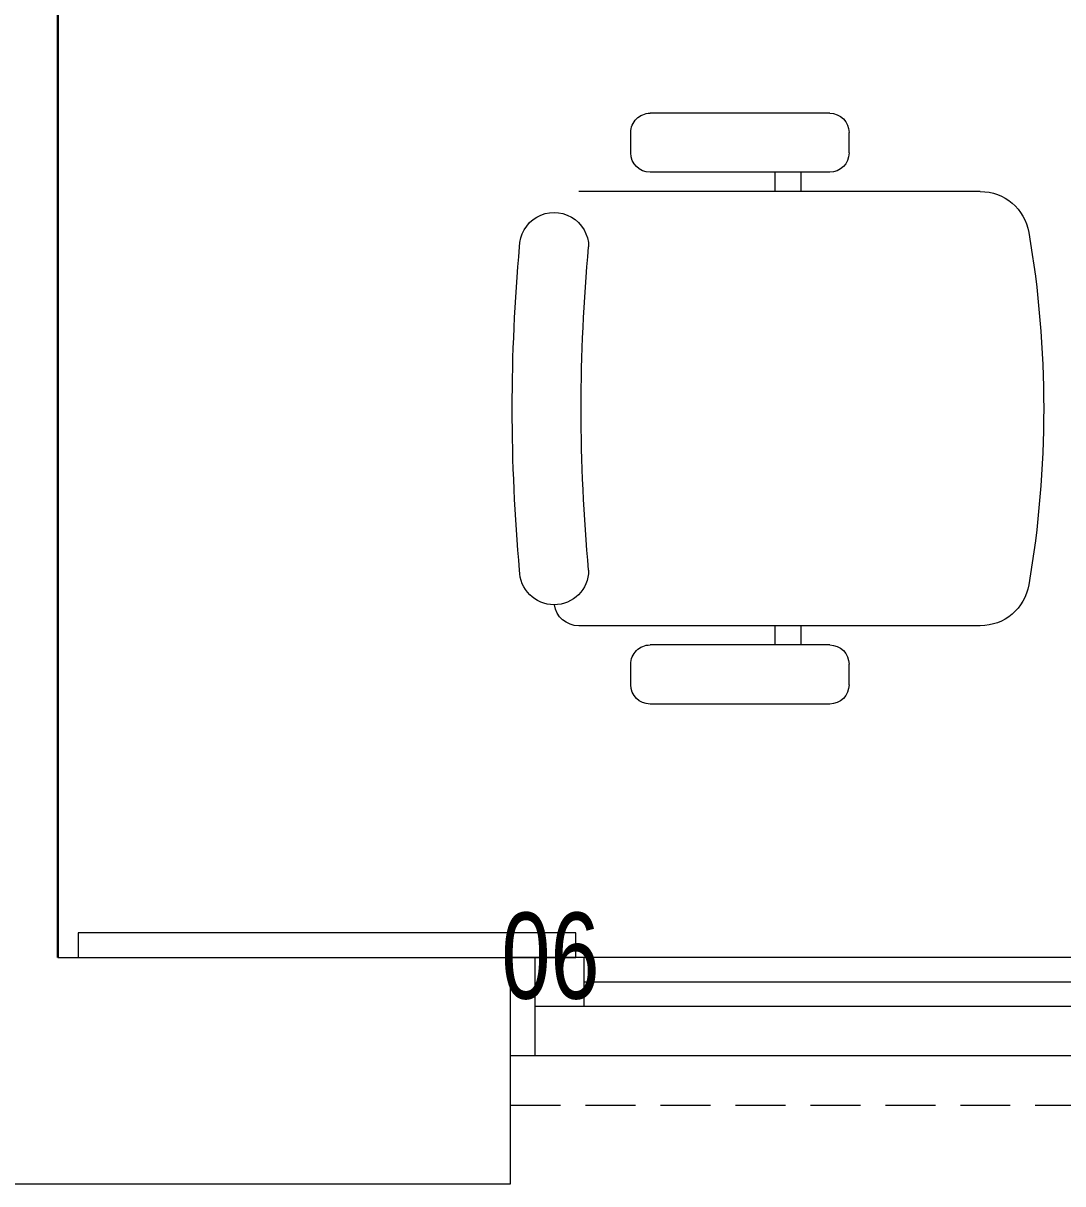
# Model space of a CAD drawing. Header units: millimetres. Extents: x -160614 to 59925, y -157025 to 0.
# Drawn here: x -27187 to -26131, y -116093 to -114914 of the extents above; entities that cross this region are included whole.
import ezdxf

# ---------------------------------------------------------------- set-up
doc = ezdxf.new("R2010")
doc.units = ezdxf.units.MM
doc.header["$LTSCALE"] = 8
doc.linetypes.add('HIDDEN', pattern=[9.525, 6.35, -3.175])
doc.layers.get('0').update_dxf_attribs({"color": 9, "lineweight": 5})
for name, color, linetype, lineweight in [('72_EGR_EQP_TAG', 9, 'Continuous', 5), ('Aluminum', 9, 'Continuous', 5), ('LOADING', 9, 'Continuous', 5), ('NEW Wall', 9, 'Continuous', 5), ('Proj', 9, 'Continuous', 5), ('Walls', 9, 'Continuous', 5)]:
    doc.layers.add(name, color=color, linetype=linetype, lineweight=lineweight)
doc.layers.add('X-WHITE glass', color=9, linetype='Continuous')
doc.layers.get('0').off()
doc.layers.get('0').freeze()
doc.styles.add('X3G_ENTITY_257CFD', font='swisscl.ttf', dxfattribs={"height": 200})

# ---------------------------------------------------------------- blocks, each defined once
blk = doc.blocks.new('*X17')
for p, q in [((5, 3), (5, 3)), ((5, 3), (5, 3)), ((5, 3), (5, 3)), ((5, 3), (5, 3)), ((5, 3), (5, 3)), ((5, 3), (5, 3)), ((5, 3), (5, 3)), ((5, 3), (5, 3)), ((5, 3), (5, 3)), ((5, 3), (5, 3)), ((5, 3), (5, 3)), ((5, 3), (5, 3)), ((5, 3), (5, 3)), ((5, 3), (5, 3)), ((5, 3), (5, 3)), ((5, 3), (5, 3)), ((5, 3), (5, 3)), ((5, 3), (5, 3)), ((5, 3), (5, 3)), ((5, 3), (5, 3)), ((5, 3), (5, 3)), ((5, 3), (5, 3)), ((5, 3), (5, 3)), ((5, 3), (5, 3)), ((5, 3), (5, 3)), ((5, 3), (5, 3)), ((5, 3), (5, 3)), ((5, 3), (5, 3)), ((5, 3), (5, 3)), ((5, 3), (5, 3)), ((5, 3), (5, 3)), ((5, 3), (5, 3)), ((5, 3), (5, 3)), ((5, 3), (5, 3)), ((5, 3), (5, 3)), ((5, 3), (5, 3)), ((5, 3), (5, 3)), ((5, 3), (5, 3)), ((5, 3), (5, 3)), ((5, 3), (5, 3)), ((5, 3), (5, 3)), ((5, 3), (5, 3)), ((5, 3), (5, 3)), ((5, 3), (5, 3)), ((5, 3), (5, 3)), ((5, 3), (5, 3)), ((5, 3), (5, 3)), ((5, 3), (5, 3)), ((5, 3), (5, 3)), ((5, 3), (5, 3)), ((5, 3), (5, 3)), ((5, 3), (5, 3)), ((5, 3), (5, 3)), ((5, 3), (5, 3)), ((5, 3), (5, 3)), ((5, 3), (5, 3)), ((5, 3), (5, 3)), ((5, 3), (5, 3)), ((5, 3), (5, 3)), ((5, 3), (5, 3)), ((5, 3), (5, 3)), ((5, 3), (5, 3)), ((5, 3), (5, 3)), ((5, 3), (5, 3)), ((5, 3), (5, 3)), ((5, 3), (5, 3)), ((6, 3), (5, 3)), ((5, 3), (5, 3)), ((6, 3), (5, 3)), ((5, 3), (5, 3)), ((6, 3), (5, 3)), ((5, 3), (5, 3)), ((6, 3), (5, 3)), ((5, 3), (5, 3)), ((5, 3), (5, 3)), ((5, 3), (5, 3)), ((5, 3), (5, 3)), ((5, 3), (5, 3)), ((5, 3), (5, 3)), ((5, 3), (5, 3)), ((5, 3), (5, 3)), ((5, 3), (5, 3)), ((5, 3), (5, 3)), ((5, 3), (5, 3)), ((5, 3), (5, 3)), ((5, 3), (5, 3)), ((5, 3), (5, 3)), ((5, 3), (5, 3)), ((5, 3), (5, 3)), ((5, 3), (5, 3)), ((5, 3), (5, 3)), ((5, 3), (5, 3)), ((5, 3), (5, 3)), ((5, 3), (5, 3)), ((5, 3), (5, 3)), ((5, 3), (5, 3)), ((6, 3), (6, 3)), ((6, 3), (6, 3)), ((6, 3), (6, 3)), ((6, 3), (6, 3)), ((6, 3), (6, 3)), ((6, 3), (6, 3)), ((6, 3), (6, 3)), ((6, 3), (6, 3)), ((6, 3), (6, 3)), ((6, 3), (6, 3)), ((6, 3), (6, 3)), ((6, 3), (6, 3)), ((6, 3), (6, 3)), ((6, 3), (6, 3)), ((6, 3), (6, 3)), ((6, 3), (6, 3)), ((6, 3), (6, 3)), ((6, 3), (6, 3)), ((6, 3), (6, 3)), ((6, 3), (6, 3)), ((6, 3), (6, 3)), ((6, 3), (6, 3)), ((6, 3), (6, 3)), ((6, 3), (6, 3)), ((6, 3), (6, 3)), ((6, 3), (6, 3)), ((6, 3), (6, 3)), ((6, 3), (6, 3)), ((6, 3), (6, 3)), ((6, 3), (6, 3)), ((6, 3), (6, 3)), ((6, 3), (6, 3)), ((6, 3), (6, 3)), ((6, 3), (6, 3)), ((6, 3), (6, 3)), ((6, 3), (6, 3)), ((6, 3), (6, 3)), ((6, 3), (6, 3)), ((6, 3), (6, 3)), ((6, 3), (6, 3)), ((6, 3), (6, 3)), ((6, 3), (6, 3)), ((6, 3), (6, 3)), ((6, 3), (6, 3)), ((6, 3), (6, 3)), ((6, 3), (6, 3)), ((6, 3), (6, 3)), ((6, 3), (6, 3)), ((6, 3), (6, 3)), ((6, 3), (6, 3)), ((6, 3), (6, 3)), ((6, 3), (6, 3)), ((6, 3), (6, 3)), ((6, 3), (6, 3)), ((6, 3), (6, 3)), ((6, 3), (6, 3)), ((6, 3), (6, 3)), ((6, 3), (6, 3)), ((6, 3), (6, 3)), ((6, 3), (6, 3)), ((6, 3), (6, 3)), ((6, 3), (6, 3)), ((6, 3), (6, 3)), ((6, 3), (6, 3)), ((6, 3), (6, 3)), ((6, 3), (6, 3)), ((6, 3), (6, 3)), ((6, 3), (6, 3)), ((6, 3), (6, 3)), ((6, 3), (6, 3)), ((6, 3), (6, 3)), ((6, 3), (6, 3)), ((6, 3), (6, 3)), ((6, 3), (6, 3)), ((6, 3), (6, 3)), ((6, 3), (6, 3)), ((6, 3), (6, 3)), ((6, 3), (6, 3)), ((6, 3), (6, 3)), ((6, 3), (6, 3)), ((6, 3), (6, 3)), ((6, 3), (6, 3)), ((6, 3), (6, 3)), ((6, 3), (6, 3)), ((6, 3), (6, 3)), ((6, 3), (6, 3)), ((6, 3), (6, 3)), ((6, 3), (6, 3)), ((6, 3), (6, 3)), ((6, 3), (6, 3)), ((6, 3), (6, 3)), ((6, 3), (6, 3)), ((6, 3), (6, 3)), ((6, 3), (6, 3)), ((6, 3), (6, 3)), ((6, 3), (6, 3)), ((6, 3), (6, 3)), ((6, 3), (6, 3)), ((6, 3), (6, 3)), ((6, 3), (6, 3)), ((6, 3), (6, 3)), ((6, 3), (6, 3)), ((6, 3), (6, 3)), ((6, 3), (6, 3)), ((6, 3), (6, 3)), ((6, 3), (6, 3)), ((6, 3), (6, 3)), ((6, 3), (6, 3)), ((6, 3), (6, 3)), ((6, 3), (6, 3)), ((6, 3), (6, 3)), ((6, 3), (6, 3)), ((6, 3), (6, 3)), ((6, 3), (6, 3)), ((6, 3), (6, 3)), ((6, 3), (6, 3)), ((6, 3), (6, 3)), ((6, 3), (6, 3)), ((6, 3), (6, 3)), ((6, 3), (6, 3)), ((6, 3), (6, 3)), ((6, 3), (6, 3)), ((6, 3), (6, 3)), ((6, 3), (6, 3)), ((6, 3), (6, 3)), ((6, 3), (6, 3)), ((6, 3), (6, 3)), ((6, 3), (6, 3)), ((6, 3), (6, 3)), ((6, 3), (6, 3)), ((6, 3), (6, 3)), ((6, 3), (6, 3)), ((6, 3), (6, 3)), ((6, 3), (6, 3)), ((6, 3), (6, 3)), ((6, 3), (6, 3)), ((6, 3), (6, 3)), ((6, 3), (6, 3)), ((6, 3), (6, 3)), ((6, 3), (6, 3)), ((6, 3), (6, 3)), ((6, 3), (6, 3)), ((6, 3), (6, 3)), ((6, 3), (6, 3)), ((6, 3), (6, 3)), ((6, 3), (6, 3)), ((6, 3), (6, 3)), ((6, 3), (6, 3)), ((6, 3), (6, 3)), ((6, 3), (6, 3)), ((6, 3), (6, 3)), ((6, 3), (6, 3)), ((6, 3), (6, 3)), ((6, 3), (6, 3)), ((6, 3), (6, 3)), ((6, 3), (6, 3)), ((6, 3), (6, 3)), ((6, 3), (6, 3)), ((6, 3), (6, 3)), ((6, 3), (6, 3)), ((6, 3), (6, 3)), ((6, 3), (6, 3)), ((6, 3), (6, 3)), ((6, 3), (6, 3)), ((6, 3), (6, 3)), ((6, 3), (6, 3)), ((6, 3), (6, 3)), ((6, 3), (6, 3)), ((6, 3), (6, 3)), ((6, 3), (6, 3)), ((6, 3), (6, 3)), ((6, 3), (6, 3)), ((6, 3), (6, 3)), ((6, 3), (6, 3)), ((6, 3), (6, 3)), ((6, 3), (6, 3)), ((6, 3), (6, 3)), ((6, 3), (6, 3)), ((6, 3), (6, 3)), ((6, 3), (6, 3)), ((6, 3), (6, 3)), ((6, 3), (6, 3)), ((6, 3), (6, 3)), ((6, 3), (6, 3)), ((6, 3), (6, 3)), ((6, 3), (6, 3)), ((6, 3), (6, 3)), ((6, 3), (6, 3)), ((6, 3), (6, 3)), ((6, 3), (6, 3)), ((6, 3), (6, 3)), ((6, 3), (6, 3)), ((6, 3), (6, 3)), ((6, 3), (6, 3)), ((6, 3), (6, 3)), ((6, 3), (6, 3)), ((6, 3), (6, 3)), ((6, 3), (6, 3)), ((6, 3), (6, 3)), ((6, 3), (6, 3)), ((6, 3), (6, 3)), ((6, 3), (6, 3)), ((6, 3), (6, 3)), ((6, 3), (6, 3)), ((6, 3), (5, 3)), ((6, 3), (5, 3)), ((6, 3), (5, 3)), ((6, 3), (5, 3)), ((6, 3), (5, 3)), ((6, 3), (6, 3)), ((6, 3), (6, 3)), ((6, 3), (6, 3)), ((6, 3), (6, 3)), ((6, 3), (6, 3)), ((6, 3), (6, 3)), ((6, 3), (6, 3)), ((6, 3), (6, 3)), ((6, 3), (6, 3)), ((6, 3), (6, 3)), ((6, 3), (6, 3)), ((6, 3), (6, 3)), ((6, 3), (6, 3)), ((6, 3), (6, 3)), ((6, 3), (6, 3)), ((6, 3), (6, 3)), ((6, 3), (6, 3)), ((6, 3), (6, 3)), ((6, 3), (6, 3)), ((6, 3), (6, 3)), ((6, 3), (6, 3)), ((6, 3), (6, 3)), ((6, 3), (6, 3)), ((6, 3), (6, 3)), ((6, 3), (6, 3)), ((6, 3), (6, 3)), ((6, 3), (6, 3)), ((6, 3), (6, 3)), ((6, 3), (6, 3)), ((6, 3), (6, 3)), ((6, 3), (6, 3)), ((6, 3), (6, 3)), ((6, 3), (6, 3)), ((6, 3), (6, 3)), ((6, 3), (6, 3)), ((6, 3), (6, 3)), ((6, 3), (6, 3)), ((6, 3), (6, 3)), ((6, 3), (6, 3)), ((6, 3), (6, 3)), ((6, 3), (6, 3)), ((6, 3), (6, 3)), ((6, 3), (6, 3)), ((6, 3), (6, 3)), ((6, 3), (6, 3)), ((6, 3), (6, 3)), ((6, 3), (6, 3)), ((6, 3), (6, 3)), ((6, 3), (6, 3)), ((6, 3), (6, 3)), ((6, 3), (6, 3)), ((6, 3), (6, 3)), ((6, 3), (6, 3)), ((6, 3), (6, 3)), ((6, 3), (6, 3)), ((6, 3), (6, 3)), ((6, 3), (6, 3)), ((6, 3), (6, 3)), ((6, 3), (6, 3)), ((6, 3), (6, 3)), ((6, 3), (6, 3)), ((6, 3), (6, 3)), ((6, 3), (6, 3)), ((6, 3), (6, 3)), ((6, 3), (6, 3)), ((6, 3), (6, 3)), ((6, 3), (6, 3)), ((6, 3), (6, 3)), ((6, 3), (6, 3)), ((6, 3), (6, 3)), ((6, 3), (6, 3)), ((6, 3), (6, 3)), ((6, 3), (6, 3)), ((6, 3), (6, 3)), ((6, 3), (6, 3)), ((6, 3), (6, 3)), ((6, 3), (6, 3)), ((6, 3), (6, 3)), ((6, 3), (6, 3)), ((6, 3), (6, 3)), ((6, 3), (6, 3)), ((6, 3), (6, 3)), ((6, 3), (6, 3)), ((6, 3), (6, 3)), ((6, 3), (6, 3)), ((6, 3), (6, 3)), ((6, 3), (6, 3)), ((6, 3), (6, 3)), ((6, 3), (6, 3)), ((6, 3), (6, 3)), ((6, 3), (6, 3)), ((6, 3), (6, 3)), ((6, 3), (6, 3)), ((6, 3), (6, 3)), ((6, 3), (6, 3)), ((6, 3), (6, 3)), ((6, 3), (6, 3)), ((6, 3), (6, 3)), ((6, 3), (6, 3)), ((6, 3), (6, 3)), ((6, 3), (6, 3)), ((6, 3), (6, 3)), ((6, 3), (6, 3)), ((6, 3), (6, 3)), ((6, 3), (6, 3)), ((6, 3), (6, 3)), ((6, 3), (6, 3)), ((6, 3), (6, 3)), ((6, 3), (6, 3)), ((6, 3), (6, 3)), ((6, 3), (6, 3)), ((6, 3), (6, 3)), ((6, 3), (6, 3)), ((6, 3), (6, 3)), ((6, 3), (6, 3)), ((6, 3), (6, 3)), ((6, 3), (6, 3)), ((6, 3), (6, 3)), ((6, 3), (6, 3)), ((6, 3), (6, 3)), ((6, 3), (6, 3)), ((6, 3), (6, 3)), ((6, 3), (6, 3)), ((6, 3), (6, 3)), ((6, 3), (6, 3)), ((6, 3), (6, 3)), ((6, 3), (6, 3)), ((6, 3), (6, 3)), ((6, 3), (6, 3)), ((6, 3), (6, 3)), ((6, 3), (6, 3)), ((6, 3), (6, 3)), ((6, 3), (6, 3)), ((6, 3), (6, 3)), ((6, 3), (6, 3)), ((6, 3), (6, 3)), ((6, 3), (6, 3)), ((6, 3), (6, 3)), ((6, 3), (6, 3)), ((6, 3), (6, 3)), ((6, 3), (6, 3)), ((6, 3), (6, 3)), ((6, 3), (6, 3)), ((6, 3), (6, 3)), ((6, 3), (6, 3)), ((6, 3), (6, 3)), ((6, 3), (6, 3)), ((6, 3), (6, 3)), ((6, 3), (6, 3)), ((6, 3), (6, 3)), ((6, 3), (6, 3)), ((6, 3), (6, 3)), ((6, 3), (6, 3)), ((6, 3), (6, 3)), ((6, 3), (6, 3)), ((6, 3), (6, 3)), ((6, 3), (6, 3)), ((6, 3), (6, 3)), ((6, 3), (6, 3)), ((6, 3), (6, 3)), ((6, 3), (6, 3)), ((6, 3), (6, 3)), ((6, 3), (6, 3)), ((6, 3), (6, 3)), ((6, 3), (6, 3)), ((6, 3), (6, 3)), ((6, 3), (6, 3)), ((6, 3), (6, 3)), ((6, 3), (6, 3)), ((6, 3), (6, 3)), ((6, 3), (6, 3)), ((6, 3), (6, 3)), ((6, 3), (6, 3)), ((6, 3), (6, 3)), ((6, 3), (6, 3)), ((6, 3), (6, 3)), ((6, 3), (6, 3)), ((6, 3), (6, 3)), ((6, 3), (6, 3)), ((6, 3), (6, 3)), ((6, 3), (6, 3)), ((6, 3), (6, 3)), ((6, 3), (6, 3)), ((6, 3), (6, 3)), ((6, 3), (6, 3)), ((6, 3), (6, 3)), ((6, 3), (6, 3)), ((6, 3), (6, 3)), ((6, 3), (6, 3)), ((6, 3), (6, 3)), ((6, 3), (6, 3)), ((6, 3), (6, 3)), ((6, 3), (6, 3)), ((6, 3), (6, 3)), ((6, 3), (6, 3)), ((6, 3), (6, 3)), ((6, 3), (6, 3)), ((6, 3), (6, 3)), ((6, 3), (6, 3)), ((6, 3), (6, 3)), ((6, 3), (6, 3)), ((6, 3), (6, 3)), ((6, 3), (6, 3)), ((6, 3), (6, 3)), ((6, 3), (6, 3)), ((6, 3), (6, 3)), ((6, 3), (6, 3)), ((6, 3), (6, 3)), ((6, 3), (6, 3)), ((6, 3), (6, 3)), ((6, 3), (6, 3)), ((6, 3), (6, 3)), ((6, 3), (6, 3)), ((6, 3), (6, 3)), ((6, 3), (6, 3)), ((6, 3), (6, 3)), ((6, 3), (6, 3)), ((6, 3), (6, 3)), ((6, 3), (6, 3)), ((6, 3), (6, 3)), ((6, 3), (6, 3)), ((6, 3), (6, 3)), ((6, 3), (6, 3)), ((6, 3), (6, 3)), ((6, 3), (6, 3)), ((6, 3), (6, 3)), ((6, 3), (6, 3)), ((6, 3), (6, 3)), ((6, 3), (6, 3)), ((6, 3), (6, 3)), ((6, 3), (6, 3)), ((6, 3), (6, 3)), ((6, 3), (6, 3)), ((6, 3), (6, 3)), ((6, 3), (6, 3)), ((6, 3), (6, 3)), ((6, 3), (6, 3)), ((6, 3), (6, 3)), ((6, 3), (6, 3)), ((6, 3), (6, 3)), ((6, 3), (6, 3)), ((6, 3), (6, 3)), ((6, 3), (6, 3)), ((6, 3), (6, 3)), ((6, 3), (6, 3)), ((6, 3), (6, 3)), ((6, 3), (6, 3)), ((6, 3), (6, 3)), ((6, 3), (6, 3)), ((6, 3), (6, 3)), ((6, 3), (6, 3)), ((6, 3), (6, 3)), ((6, 3), (6, 3)), ((6, 3), (6, 3)), ((6, 3), (6, 3)), ((6, 3), (6, 3)), ((6, 3), (6, 3)), ((6, 3), (6, 3)), ((6, 3), (6, 3)), ((6, 3), (6, 3)), ((6, 3), (6, 3)), ((6, 3), (6, 3)), ((6, 3), (6, 3)), ((6, 3), (6, 3)), ((6, 3), (6, 3)), ((6, 3), (6, 3)), ((6, 3), (6, 3)), ((6, 3), (6, 3)), ((6, 3), (6, 3)), ((6, 3), (6, 3)), ((6, 3), (6, 3)), ((6, 3), (6, 3)), ((6, 3), (6, 3)), ((6, 3), (6, 3)), ((6, 3), (6, 3)), ((6, 3), (6, 3)), ((6, 3), (6, 3)), ((6, 3), (6, 3)), ((6, 3), (6, 3)), ((6, 3), (6, 3)), ((6, 3), (6, 3)), ((6, 3), (6, 3)), ((6, 3), (6, 3)), ((6, 3), (6, 3)), ((6, 3), (6, 3)), ((6, 3), (6, 3)), ((6, 3), (6, 3)), ((6, 3), (6, 3)), ((6, 3), (6, 3)), ((6, 3), (6, 3)), ((6, 3), (6, 3)), ((6, 3), (6, 3)), ((6, 3), (6, 3)), ((6, 3), (6, 3)), ((6, 3), (6, 3)), ((6, 3), (6, 3)), ((6, 3), (6, 3)), ((6, 3), (6, 3)), ((6, 3), (6, 3)), ((6, 3), (6, 3)), ((6, 3), (6, 3)), ((6, 3), (6, 3)), ((6, 3), (6, 3)), ((6, 3), (6, 3)), ((6, 3), (6, 3)), ((6, 3), (6, 3)), ((6, 3), (6, 3)), ((6, 3), (6, 3)), ((6, 3), (6, 3)), ((6, 3), (6, 3)), ((6, 3), (6, 3)), ((6, 3), (6, 3)), ((6, 3), (6, 3)), ((6, 3), (6, 3)), ((6, 3), (6, 3)), ((6, 3), (6, 3)), ((6, 3), (6, 3))]:
    blk.add_line(p, q)
blk = doc.blocks.new('*X18')
for p, q in [((13, 1), (13, 1)), ((13, 1), (13, 1)), ((13, 1), (13, 1)), ((13, 1), (13, 1)), ((13, 1), (13, 1)), ((13, 1), (13, 1)), ((13, 1), (13, 1)), ((13, 1), (13, 1)), ((13, 1), (13, 1)), ((13, 1), (13, 1)), ((13, 1), (13, 1)), ((13, 1), (13, 1)), ((13, 1), (13, 1)), ((13, 1), (13, 1)), ((13, 1), (13, 1)), ((13, 1), (14, 1)), ((13, 1), (14, 1)), ((13, 1), (14, 1)), ((13, 1), (13, 1)), ((13, 1), (13, 1)), ((13, 1), (13, 1)), ((13, 1), (13, 1)), ((13, 1), (13, 1)), ((13, 1), (13, 1)), ((13, 1), (13, 1)), ((13, 1), (13, 1)), ((13, 1), (13, 1)), ((13, 1), (13, 1)), ((13, 1), (13, 1)), ((13, 1), (13, 1)), ((13, 1), (13, 1)), ((13, 1), (13, 1)), ((13, 1), (13, 1)), ((13, 1), (13, 1)), ((13, 1), (13, 1)), ((13, 1), (13, 1)), ((13, 1), (13, 1)), ((13, 1), (13, 1)), ((13, 1), (13, 1)), ((13, 1), (13, 1)), ((13, 1), (13, 1)), ((13, 1), (13, 1)), ((13, 1), (13, 1)), ((13, 1), (13, 1)), ((13, 1), (13, 1)), ((13, 1), (13, 1)), ((13, 1), (13, 1)), ((13, 1), (13, 1)), ((13, 1), (13, 1)), ((13, 1), (13, 1)), ((13, 1), (13, 1)), ((13, 1), (13, 1)), ((13, 1), (13, 1)), ((13, 1), (13, 1)), ((13, 1), (13, 1)), ((13, 1), (13, 1)), ((13, 1), (13, 1)), ((13, 1), (13, 1)), ((13, 1), (13, 1)), ((13, 1), (13, 1)), ((13, 1), (13, 1)), ((13, 1), (13, 1)), ((13, 1), (13, 1)), ((13, 1), (13, 1)), ((13, 1), (13, 1)), ((13, 1), (13, 1)), ((13, 1), (13, 1)), ((13, 1), (13, 1)), ((13, 1), (13, 1)), ((13, 1), (13, 1)), ((13, 1), (13, 1)), ((13, 1), (13, 1)), ((13, 1), (13, 1)), ((13, 1), (13, 1)), ((13, 1), (13, 1)), ((13, 1), (13, 1)), ((13, 1), (13, 1)), ((13, 1), (13, 1)), ((13, 1), (13, 1)), ((13, 1), (13, 1)), ((13, 1), (13, 1)), ((13, 1), (13, 1)), ((13, 1), (13, 1)), ((13, 1), (13, 1)), ((13, 1), (13, 1)), ((13, 1), (13, 1)), ((13, 1), (13, 1)), ((13, 1), (13, 1)), ((13, 1), (13, 1)), ((13, 1), (13, 1)), ((13, 1), (13, 1)), ((13, 1), (13, 1)), ((13, 1), (13, 1)), ((13, 1), (13, 1)), ((13, 1), (13, 1)), ((13, 1), (13, 1)), ((13, 1), (13, 1)), ((13, 1), (13, 1)), ((13, 1), (13, 1)), ((13, 1), (13, 1)), ((13, 1), (13, 1)), ((13, 1), (13, 1)), ((13, 1), (13, 1)), ((13, 1), (13, 1)), ((13, 1), (13, 1)), ((13, 1), (13, 1)), ((13, 1), (13, 1)), ((13, 1), (13, 1)), ((13, 1), (13, 1)), ((13, 1), (13, 1)), ((13, 1), (13, 1)), ((13, 1), (13, 1)), ((13, 1), (13, 1)), ((13, 1), (13, 1)), ((13, 1), (13, 1)), ((13, 1), (13, 1)), ((13, 1), (13, 1)), ((13, 1), (13, 1)), ((13, 1), (13, 1)), ((13, 1), (13, 1)), ((13, 1), (13, 1)), ((13, 1), (13, 1)), ((13, 1), (13, 1)), ((13, 1), (14, 1)), ((13, 0), (13, 0)), ((13, 0), (13, 0)), ((13, 0), (13, 0)), ((13, 0), (13, 0)), ((13, 0), (13, 0)), ((13, 0), (13, 0)), ((13, 0), (13, 0)), ((13, 0), (13, 0)), ((13, 0), (13, 0)), ((13, 0), (13, 0)), ((13, 0), (13, 0)), ((13, 0), (13, 0)), ((13, 0), (13, 0)), ((13, 0), (13, 0)), ((13, 0), (13, 0)), ((13, 0), (13, 0)), ((13, 0), (13, 0)), ((13, 0), (13, 0)), ((13, 0), (13, 0)), ((13, 0), (13, 0)), ((13, 0), (13, 0)), ((13, 0), (13, 0)), ((13, 0), (13, 0)), ((13, 0), (13, 0)), ((13, 0), (13, 0)), ((13, 0), (13, 0)), ((13, 0), (13, 0)), ((13, 0), (13, 0)), ((13, 0), (13, 0)), ((13, 0), (13, 0)), ((13, 0), (13, 0)), ((13, 0), (13, 0)), ((13, 0), (13, 0)), ((13, 0), (13, 0)), ((13, 0), (13, 0)), ((13, 0), (13, 0)), ((13, 0), (13, 0)), ((13, 0), (13, 0)), ((13, 0), (13, 0)), ((13, 0), (13, 0)), ((13, 0), (13, 0)), ((13, 0), (13, 0)), ((13, 0), (13, 0)), ((13, 0), (13, 0)), ((13, 0), (13, 0)), ((13, 0), (13, 0)), ((13, 0), (13, 0)), ((13, 0), (13, 0)), ((13, 0), (14, 0)), ((13, 0), (14, 0)), ((13, 0), (13, 0)), ((13, 0), (14, 0)), ((14, 1), (14, 1)), ((14, 1), (14, 1)), ((14, 1), (14, 1)), ((14, 1), (14, 1)), ((14, 1), (14, 1)), ((14, 1), (14, 1)), ((14, 1), (14, 1)), ((14, 1), (14, 1)), ((14, 1), (14, 1)), ((14, 1), (14, 1)), ((14, 1), (14, 1)), ((14, 1), (14, 1)), ((14, 1), (14, 1)), ((14, 1), (14, 1)), ((14, 1), (14, 1)), ((14, 1), (14, 1)), ((14, 1), (14, 1)), ((14, 1), (14, 1)), ((14, 1), (14, 1)), ((14, 1), (14, 1)), ((14, 1), (14, 1)), ((14, 1), (14, 1)), ((14, 1), (14, 1)), ((14, 1), (14, 1)), ((14, 1), (14, 1)), ((14, 1), (14, 1)), ((14, 1), (14, 1)), ((14, 1), (14, 1)), ((14, 1), (14, 1)), ((14, 1), (14, 1)), ((14, 1), (14, 1)), ((14, 1), (14, 1)), ((14, 1), (14, 1)), ((14, 1), (14, 1)), ((14, 1), (14, 1)), ((14, 1), (14, 1)), ((14, 1), (14, 1)), ((14, 1), (14, 1)), ((14, 1), (14, 1)), ((14, 1), (14, 1)), ((14, 1), (14, 1)), ((14, 1), (14, 1)), ((14, 1), (14, 1)), ((14, 1), (14, 1)), ((14, 1), (14, 1)), ((14, 1), (14, 1)), ((14, 1), (14, 1)), ((14, 1), (14, 1)), ((14, 1), (14, 1)), ((14, 1), (14, 1)), ((14, 1), (14, 1)), ((14, 1), (14, 1)), ((14, 1), (14, 1)), ((14, 1), (14, 1)), ((14, 1), (14, 1)), ((14, 1), (14, 1)), ((14, 1), (14, 1)), ((14, 1), (14, 1)), ((14, 1), (14, 1)), ((14, 1), (14, 1)), ((14, 1), (14, 1)), ((14, 1), (14, 1)), ((14, 1), (14, 1)), ((14, 1), (14, 1)), ((14, 1), (14, 1)), ((14, 1), (14, 1)), ((14, 1), (14, 1)), ((14, 1), (14, 1)), ((14, 1), (14, 1)), ((14, 1), (14, 1)), ((14, 1), (14, 1)), ((14, 1), (14, 1)), ((14, 1), (14, 1)), ((14, 1), (14, 1)), ((14, 1), (14, 1)), ((14, 1), (14, 1)), ((14, 1), (14, 1)), ((14, 1), (14, 1)), ((14, 1), (14, 1)), ((14, 1), (14, 1)), ((14, 1), (14, 1)), ((14, 1), (14, 1)), ((14, 1), (14, 1)), ((14, 1), (14, 1)), ((14, 1), (14, 1)), ((14, 1), (14, 1)), ((14, 1), (14, 1)), ((14, 1), (14, 1)), ((14, 1), (14, 1)), ((14, 1), (14, 1)), ((14, 1), (14, 1)), ((14, 1), (14, 1)), ((14, 1), (14, 1)), ((14, 1), (14, 1)), ((14, 0), (14, 0)), ((14, 0), (14, 0)), ((14, 0), (14, 0)), ((14, 0), (14, 0)), ((14, 0), (14, 0)), ((14, 0), (14, 0)), ((14, 0), (14, 0)), ((14, 0), (14, 0)), ((14, 0), (14, 0)), ((14, 0), (14, 0)), ((14, 0), (14, 0)), ((14, 0), (14, 0)), ((14, 0), (14, 0)), ((14, 0), (14, 0)), ((14, 0), (14, 0)), ((14, 0), (14, 0)), ((14, 0), (14, 0)), ((14, 0), (14, 0)), ((14, 0), (14, 0)), ((14, 0), (14, 0)), ((14, 0), (14, 0)), ((14, 0), (14, 0)), ((14, 0), (14, 0)), ((14, 0), (14, 0)), ((14, 0), (14, 0)), ((14, 0), (14, 0)), ((14, 0), (14, 0)), ((14, 0), (14, 0)), ((14, 0), (14, 0)), ((14, 0), (14, 0)), ((14, 0), (14, 0)), ((14, 0), (14, 0)), ((14, 0), (14, 0)), ((14, 0), (14, 0)), ((14, 0), (14, 0)), ((14, 0), (14, 0)), ((14, 0), (14, 0)), ((14, 0), (14, 0)), ((14, 0), (14, 0)), ((14, 0), (14, 0)), ((14, 0), (14, 0)), ((14, 0), (14, 0)), ((14, 0), (14, 0)), ((14, 0), (14, 0)), ((14, 0), (14, 0)), ((14, 0), (14, 0)), ((14, 0), (14, 0)), ((14, 0), (14, 0)), ((13, 0), (13, 0)), ((13, 0), (14, 0)), ((13, 0), (13, 0)), ((13, 0), (14, 0)), ((13, 0), (13, 0)), ((13, 0), (14, 0)), ((13, 0), (13, 0)), ((13, 0), (13, 0)), ((13, 0), (13, 0)), ((13, 0), (13, 0)), ((13, 0), (14, 0)), ((13, 0), (13, 0)), ((13, 0), (14, 0)), ((13, 0), (13, 0)), ((13, 0), (14, 0)), ((13, 0), (13, 0)), ((13, 0), (14, 0)), ((13, 0), (13, 0)), ((13, 0), (14, 0)), ((13, 0), (13, 0)), ((13, 0), (14, 0)), ((13, 0), (13, 0)), ((13, 0), (14, 0)), ((13, 0), (13, 0)), ((13, 0), (13, 0)), ((13, 0), (13, 0)), ((13, 0), (14, 0)), ((13, 0), (13, 0)), ((13, 0), (14, 0)), ((13, 0), (13, 0)), ((13, 0), (14, 0)), ((13, 0), (13, 0)), ((13, 0), (14, 0)), ((13, 0), (13, 0)), ((13, 0), (13, 0)), ((13, 0), (13, 0)), ((13, 0), (13, 0)), ((13, 0), (13, 0)), ((13, 0), (13, 0)), ((13, 0), (13, 0)), ((13, 0), (13, 0)), ((13, 0), (13, 0)), ((13, 0), (13, 0)), ((13, 0), (13, 0)), ((13, 0), (13, 0)), ((13, 0), (13, 0)), ((13, 0), (13, 0)), ((13, 0), (13, 0)), ((13, 0), (13, 0)), ((13, 0), (13, 0)), ((13, 0), (13, 0)), ((13, 0), (13, 0)), ((13, 0), (13, 0)), ((13, 0), (13, 0)), ((13, 0), (13, 0)), ((13, 0), (13, 0)), ((13, 0), (13, 0)), ((13, 0), (13, 0)), ((13, 0), (13, 0)), ((13, 0), (13, 0)), ((13, 0), (13, 0)), ((13, 0), (13, 0)), ((13, 0), (13, 0)), ((13, 0), (13, 0)), ((13, -1), (13, -1)), ((13, -1), (13, -1)), ((13, -1), (13, -1)), ((13, -1), (13, -1)), ((13, -1), (13, -1)), ((13, -1), (14, -1)), ((13, -1), (13, -1)), ((14, 0), (14, 0)), ((14, 0), (14, 0)), ((14, 0), (14, 0)), ((14, 0), (14, 0)), ((14, 0), (14, 0)), ((14, 0), (14, 0)), ((14, 0), (14, 0)), ((14, 0), (14, 0)), ((14, 0), (14, 0)), ((14, 0), (14, 0)), ((14, 0), (14, 0)), ((14, 0), (14, 0)), ((14, 0), (14, 0)), ((14, 0), (14, 0)), ((14, 0), (14, 0)), ((13, 0), (14, 0)), ((14, 0), (14, 0)), ((14, 0), (14, 0)), ((14, 0), (14, 0)), ((14, 0), (14, 0)), ((14, 0), (14, 0)), ((14, 0), (14, 0)), ((14, 0), (14, 0)), ((14, 0), (14, 0)), ((14, 0), (14, 0)), ((14, 0), (14, 0)), ((14, 0), (14, 0)), ((14, 0), (14, 0)), ((14, 0), (14, 0)), ((14, 0), (14, 0)), ((14, 0), (14, 0)), ((14, 0), (14, 0)), ((14, 0), (14, 0)), ((14, 0), (14, 0)), ((14, 0), (14, 0)), ((14, 0), (14, 0)), ((14, 0), (14, 0)), ((14, 0), (14, 0)), ((14, 0), (14, 0)), ((14, 0), (14, 0)), ((14, 0), (14, 0)), ((14, 0), (14, 0)), ((14, 0), (14, 0)), ((14, 0), (14, 0)), ((14, 0), (14, 0)), ((14, 0), (14, 0)), ((14, 0), (14, 0)), ((14, 0), (14, 0)), ((14, 0), (14, 0)), ((14, 0), (14, 0)), ((14, -1), (14, -1)), ((14, -1), (14, -1)), ((14, -1), (14, -1)), ((14, -1), (14, -1)), ((14, -1), (14, -1))]:
    blk.add_line(p, q)
blk = doc.blocks.new('GF21018-P')
for p, q in [((-0.2207, 0.4756), (-0.2207, 0.0675)), ((0.2205, 0.4756), (0.2205, 0.0675)), ((-0.2806, 0.3422), (-0.2598, 0.3422)), ((0.2596, 0.3422), (0.2804, 0.3422)), ((-0.3002, 0.3226), (-0.3002, 0.14)), ((-0.2402, 0.3226), (-0.2402, 0.14)), ((0.24, 0.3226), (0.24, 0.14)), ((0.3, 0.3226), (0.3, 0.14)), ((-0.2402, 0.2937), (-0.2207, 0.2937)), ((0.2205, 0.2937), (0.24, 0.2937)), ((-0.2402, 0.2671), (-0.2207, 0.2671)), ((0.2205, 0.2671), (0.24, 0.2671)), ((-0.2806, 0.1204), (-0.2598, 0.1204)), ((0.2596, 0.1204), (0.2804, 0.1204))]:
    blk.add_line(p, q)
for points in [[(0.24, 0.2937), (0.24, 0.2937), (0.24, 0.2937), (0.24, 0.2937), (0.24, 0.2937), (0.24, 0.2937), (0.24, 0.2937), (0.24, 0.2937), (0.24, 0.2937), (0.24, 0.2937), (0.24, 0.2937), (0.24, 0.2937), (0.24, 0.2937), (0.24, 0.2937), (0.24, 0.2937), (0.24, 0.2937), (0.24, 0.2937), (0.24, 0.2937), (0.24, 0.2937), (0.24, 0.2937), (0.24, 0.2937), (0.24, 0.2937), (0.24, 0.2937), (0.24, 0.2937), (0.24, 0.2937), (0.24, 0.2937), (0.24, 0.2937), (0.24, 0.2937), (0.24, 0.2937), (0.24, 0.2937), (0.24, 0.2937), (0.24, 0.2937), (0.24, 0.2937), (0.24, 0.2937), (0.24, 0.2937), (0.24, 0.2937), (0.24, 0.2937), (0.24, 0.2937), (0.24, 0.2937), (0.24, 0.2937), (0.24, 0.2937), (0.24, 0.2937), (0.24, 0.2937), (0.24, 0.2937), (0.24, 0.2937), (0.24, 0.2937), (0.24, 0.2937), (0.24, 0.2937), (0.24, 0.2937), (0.24, 0.2937), (0.24, 0.2937), (0.24, 0.2937), (0.24, 0.2937), (0.24, 0.2937), (0.24, 0.2937), (0.24, 0.2937), (0.24, 0.2937), (0.24, 0.2937), (0.24, 0.2937), (0.24, 0.2937), (0.24, 0.2937), (0.24, 0.2937), (0.24, 0.2937), (0.24, 0.2937), (0.24, 0.2937), (0.24, 0.2937), (0.24, 0.2937), (0.24, 0.2937), (0.24, 0.2937), (0.24, 0.2937), (0.24, 0.2937), (0.24, 0.2937), (0.24, 0.2937), (0.24, 0.2937), (0.24, 0.2937), (0.24, 0.2937), (0.24, 0.2937), (0.24, 0.2937), (0.24, 0.2937), (0.24, 0.2937), (0.24, 0.2937), (0.24, 0.2937), (0.24, 0.2937), (0.24, 0.2937), (0.24, 0.2937), (0.24, 0.2937), (0.24, 0.2937), (0.24, 0.2937), (0.24, 0.2937), (0.24, 0.2937), (0.24, 0.2937), (0.24, 0.2937), (0.24, 0.2937), (0.24, 0.2937), (0.24, 0.2937), (0.24, 0.2937), (0.24, 0.2937), (0.24, 0.2937), (0.24, 0.2937), (0.24, 0.2937), (0.24, 0.2937), (0.24, 0.2937), (0.24, 0.2937), (0.24, 0.2937), (0.24, 0.2937), (0.24, 0.2937), (0.24, 0.2937), (0.24, 0.2937), (0.24, 0.2937), (0.24, 0.2937), (0.24, 0.2937), (0.24, 0.2937), (0.24, 0.2937), (0.24, 0.2937), (0.24, 0.2937), (0.24, 0.2937), (0.24, 0.2937), (0.24, 0.2937), (0.24, 0.2937), (0.24, 0.2937), (0.24, 0.2937), (0.24, 0.2937), (0.24, 0.2937), (0.24, 0.2937), (0.24, 0.2937), (0.24, 0.2937), (0.24, 0.2937), (0.24, 0.2937), (0.24, 0.2937), (0.24, 0.2937), (0.24, 0.2937), (0.24, 0.2937), (0.24, 0.2937), (0.24, 0.2937), (0.24, 0.2937), (0.24, 0.2937), (0.24, 0.2937), (0.24, 0.2937), (0.24, 0.2937), (0.24, 0.2937), (0.24, 0.2937), (0.24, 0.2937), (0.24, 0.2937), (0.24, 0.2937), (0.24, 0.2937), (0.24, 0.2937), (0.24, 0.2937), (0.24, 0.2937), (0.24, 0.2937), (0.24, 0.2937), (0.24, 0.2937), (0.24, 0.2937), (0.24, 0.2937), (0.24, 0.2937), (0.24, 0.2937), (0.24, 0.2937), (0.24, 0.2937), (0.24, 0.2937), (0.24, 0.2937), (0.24, 0.2937), (0.24, 0.2937), (0.24, 0.2937), (0.24, 0.2937), (0.24, 0.2937), (0.24, 0.2937), (0.24, 0.2937), (0.24, 0.2937), (0.24, 0.2937), (0.24, 0.2937), (0.24, 0.2937), (0.24, 0.2937), (0.24, 0.2937), (0.24, 0.2937), (0.24, 0.2937), (0.24, 0.2937), (0.24, 0.2937), (0.24, 0.2937), (0.24, 0.2937), (0.24, 0.2937), (0.24, 0.2937), (0.24, 0.2937), (0.24, 0.2937), (0.24, 0.2937), (0.24, 0.2937), (0.24, 0.2937), (0.24, 0.2937), (0.24, 0.2937), (0.24, 0.2937), (0.24, 0.2937), (0.24, 0.2937), (0.24, 0.2937), (0.24, 0.2937), (0.24, 0.2937), (0.24, 0.2937), (0.24, 0.2937), (0.24, 0.2937), (0.24, 0.2937), (0.24, 0.2937), (0.24, 0.2937), (0.24, 0.2937), (0.24, 0.2937), (0.24, 0.2937), (0.24, 0.2937), (0.24, 0.2937), (0.24, 0.2937), (0.24, 0.2937), (0.24, 0.2937), (0.24, 0.2937), (0.24, 0.2937), (0.24, 0.2937), (0.24, 0.2937), (0.24, 0.2937), (0.24, 0.2937), (0.24, 0.2937), (0.24, 0.2937), (0.24, 0.2937), (0.24, 0.2937), (0.24, 0.2937), (0.24, 0.2937), (0.24, 0.2937), (0.24, 0.2937), (0.24, 0.2937), (0.24, 0.2937), (0.24, 0.2937), (0.24, 0.2937), (0.24, 0.2937), (0.24, 0.2937), (0.24, 0.2937), (0.24, 0.2937), (0.24, 0.2937), (0.24, 0.2937), (0.24, 0.2937), (0.24, 0.2937), (0.24, 0.2937), (0.24, 0.2937), (0.24, 0.2937), (0.24, 0.2937), (0.24, 0.2937), (0.24, 0.2937), (0.24, 0.2937), (0.24, 0.2937), (0.24, 0.2937), (0.24, 0.2937), (0.24, 0.2937), (0.24, 0.2937), (0.24, 0.2937), (0.24, 0.2937), (0.24, 0.2937), (0.24, 0.2937), (0.24, 0.2937), (0.24, 0.2937), (0.24, 0.2937), (0.24, 0.2937), (0.24, 0.2937), (0.24, 0.2937), (0.24, 0.2937), (0.24, 0.2937), (0.24, 0.2937), (0.24, 0.2937), (0.24, 0.2937), (0.24, 0.2937), (0.24, 0.2937), (0.24, 0.2937), (0.24, 0.2937), (0.24, 0.2937), (0.24, 0.2937), (0.24, 0.2937), (0.24, 0.2937), (0.24, 0.2937), (0.24, 0.2937), (0.24, 0.2937), (0.24, 0.2937), (0.24, 0.2937), (0.24, 0.2937), (0.24, 0.2937), (0.24, 0.2937), (0.24, 0.2937)], [(0.24, 0.2937), (0.24, 0.2937), (0.24, 0.2937), (0.24, 0.2937), (0.24, 0.2937), (0.24, 0.2937), (0.24, 0.2937), (0.24, 0.2937), (0.24, 0.2937), (0.24, 0.2937), (0.24, 0.2937), (0.24, 0.2937), (0.24, 0.2937), (0.24, 0.2937), (0.24, 0.2937), (0.24, 0.2937), (0.24, 0.2937), (0.24, 0.2937), (0.24, 0.2937), (0.24, 0.2937), (0.24, 0.2937), (0.24, 0.2937), (0.24, 0.2937), (0.24, 0.2937), (0.24, 0.2937), (0.24, 0.2937), (0.24, 0.2937), (0.24, 0.2937), (0.24, 0.2937), (0.24, 0.2937), (0.24, 0.2937), (0.24, 0.2937), (0.24, 0.2937), (0.24, 0.2937), (0.24, 0.2937), (0.24, 0.2937), (0.24, 0.2937), (0.24, 0.2937), (0.24, 0.2937), (0.24, 0.2937), (0.24, 0.2937), (0.24, 0.2937), (0.24, 0.2937), (0.24, 0.2937), (0.24, 0.2937), (0.24, 0.2937), (0.24, 0.2937), (0.24, 0.2937), (0.24, 0.2937), (0.24, 0.2937), (0.24, 0.2937), (0.24, 0.2937), (0.24, 0.2937), (0.24, 0.2937), (0.24, 0.2937), (0.24, 0.2937), (0.24, 0.2937), (0.24, 0.2937), (0.24, 0.2937), (0.24, 0.2937), (0.24, 0.2937), (0.24, 0.2937), (0.24, 0.2937), (0.24, 0.2937), (0.24, 0.2937), (0.24, 0.2937), (0.24, 0.2937), (0.24, 0.2937), (0.24, 0.2937), (0.24, 0.2937), (0.24, 0.2937), (0.24, 0.2937), (0.24, 0.2937), (0.24, 0.2937), (0.24, 0.2937), (0.24, 0.2937), (0.24, 0.2937), (0.24, 0.2937), (0.24, 0.2937), (0.24, 0.2937), (0.24, 0.2937), (0.24, 0.2937), (0.24, 0.2937), (0.24, 0.2937), (0.24, 0.2937), (0.24, 0.2937), (0.24, 0.2937), (0.24, 0.2937), (0.24, 0.2937), (0.24, 0.2937), (0.24, 0.2937), (0.24, 0.2937), (0.24, 0.2937), (0.24, 0.2937), (0.24, 0.2937), (0.24, 0.2937), (0.24, 0.2937), (0.24, 0.2937), (0.24, 0.2937), (0.24, 0.2937), (0.24, 0.2937), (0.24, 0.2937), (0.24, 0.2937), (0.24, 0.2937), (0.24, 0.2937), (0.24, 0.2937), (0.24, 0.2937), (0.24, 0.2937), (0.24, 0.2937), (0.24, 0.2937), (0.24, 0.2937), (0.24, 0.2937), (0.24, 0.2937), (0.24, 0.2937), (0.24, 0.2937), (0.24, 0.2937), (0.24, 0.2937), (0.24, 0.2937), (0.24, 0.2937), (0.24, 0.2937), (0.24, 0.2937), (0.24, 0.2937), (0.24, 0.2937), (0.24, 0.2937), (0.24, 0.2937), (0.24, 0.2937), (0.24, 0.2937), (0.24, 0.2937), (0.24, 0.2937), (0.24, 0.2937), (0.24, 0.2937), (0.24, 0.2937), (0.24, 0.2937), (0.24, 0.2937), (0.24, 0.2937), (0.24, 0.2937), (0.24, 0.2937), (0.24, 0.2937), (0.24, 0.2937), (0.24, 0.2937), (0.24, 0.2937), (0.24, 0.2937), (0.24, 0.2937), (0.24, 0.2937), (0.24, 0.2937), (0.24, 0.2937), (0.24, 0.2937), (0.24, 0.2937), (0.24, 0.2937), (0.24, 0.2937), (0.24, 0.2937), (0.24, 0.2937), (0.24, 0.2937), (0.24, 0.2937), (0.24, 0.2937), (0.24, 0.2937), (0.24, 0.2937), (0.24, 0.2937), (0.24, 0.2937), (0.24, 0.2937), (0.24, 0.2937), (0.24, 0.2937), (0.24, 0.2937), (0.24, 0.2937), (0.24, 0.2937), (0.24, 0.2937), (0.24, 0.2937), (0.24, 0.2937), (0.24, 0.2937), (0.24, 0.2937), (0.24, 0.2937), (0.24, 0.2937), (0.24, 0.2937), (0.24, 0.2937), (0.24, 0.2937), (0.24, 0.2937), (0.24, 0.2937), (0.24, 0.2937), (0.24, 0.2937), (0.24, 0.2937), (0.24, 0.2937), (0.24, 0.2937), (0.24, 0.2937), (0.24, 0.2937), (0.24, 0.2937), (0.24, 0.2937), (0.24, 0.2937), (0.24, 0.2937), (0.24, 0.2937), (0.24, 0.2937), (0.24, 0.2937), (0.24, 0.2937), (0.24, 0.2937), (0.24, 0.2937), (0.24, 0.2937), (0.24, 0.2937), (0.24, 0.2937), (0.24, 0.2937), (0.24, 0.2937), (0.24, 0.2937), (0.24, 0.2937), (0.24, 0.2937), (0.24, 0.2937), (0.24, 0.2937), (0.24, 0.2937), (0.24, 0.2937), (0.24, 0.2937), (0.24, 0.2937), (0.24, 0.2937), (0.24, 0.2937), (0.24, 0.2937), (0.24, 0.2937), (0.24, 0.2937), (0.24, 0.2937), (0.24, 0.2937), (0.24, 0.2937), (0.24, 0.2937), (0.24, 0.2937), (0.24, 0.2937)], [(0.24, 0.2937), (0.24, 0.2937), (0.24, 0.2937), (0.24, 0.2937), (0.24, 0.2937), (0.24, 0.2937), (0.24, 0.2937), (0.24, 0.2937), (0.24, 0.2937), (0.24, 0.2937), (0.24, 0.2937), (0.24, 0.2937), (0.24, 0.2937), (0.24, 0.2937), (0.24, 0.2937), (0.24, 0.2937), (0.24, 0.2937), (0.24, 0.2937), (0.24, 0.2937), (0.24, 0.2937), (0.24, 0.2937), (0.24, 0.2937), (0.24, 0.2937), (0.24, 0.2937), (0.24, 0.2937), (0.24, 0.2937), (0.24, 0.2937), (0.24, 0.2937), (0.24, 0.2937), (0.24, 0.2937), (0.24, 0.2937), (0.24, 0.2937), (0.24, 0.2937), (0.24, 0.2937), (0.24, 0.2937), (0.24, 0.2937), (0.24, 0.2937), (0.24, 0.2937), (0.24, 0.2937), (0.24, 0.2937), (0.24, 0.2937), (0.24, 0.2937), (0.24, 0.2937), (0.24, 0.2937), (0.24, 0.2937), (0.24, 0.2937), (0.24, 0.2937), (0.24, 0.2937), (0.24, 0.2937), (0.24, 0.2937), (0.24, 0.2937), (0.24, 0.2937), (0.24, 0.2937), (0.24, 0.2937), (0.24, 0.2937), (0.24, 0.2937), (0.24, 0.2937), (0.24, 0.2937), (0.24, 0.2937), (0.24, 0.2937), (0.24, 0.2937), (0.24, 0.2937), (0.24, 0.2937), (0.24, 0.2937), (0.24, 0.2937), (0.24, 0.2937), (0.24, 0.2937), (0.24, 0.2937), (0.24, 0.2937), (0.24, 0.2937), (0.24, 0.2937), (0.24, 0.2937), (0.24, 0.2937), (0.24, 0.2937), (0.24, 0.2937), (0.24, 0.2937), (0.24, 0.2937), (0.24, 0.2937), (0.24, 0.2937), (0.24, 0.2937), (0.24, 0.2937), (0.24, 0.2937), (0.24, 0.2937), (0.24, 0.2937), (0.24, 0.2937), (0.24, 0.2937), (0.24, 0.2937), (0.24, 0.2937), (0.24, 0.2937), (0.24, 0.2937), (0.24, 0.2937), (0.24, 0.2937), (0.24, 0.2937), (0.24, 0.2937), (0.24, 0.2937), (0.24, 0.2937), (0.24, 0.2937), (0.24, 0.2937), (0.24, 0.2937), (0.24, 0.2937), (0.24, 0.2937), (0.24, 0.2937), (0.24, 0.2937), (0.24, 0.2937), (0.24, 0.2937), (0.24, 0.2937), (0.24, 0.2937), (0.24, 0.2937), (0.24, 0.2937), (0.24, 0.2937), (0.24, 0.2937), (0.24, 0.2937), (0.24, 0.2937), (0.24, 0.2937), (0.24, 0.2937), (0.24, 0.2937), (0.24, 0.2937), (0.24, 0.2937), (0.24, 0.2937), (0.24, 0.2937), (0.24, 0.2937), (0.24, 0.2937), (0.24, 0.2937), (0.24, 0.2937), (0.24, 0.2937), (0.24, 0.2937), (0.24, 0.2937), (0.24, 0.2937), (0.24, 0.2937), (0.24, 0.2937), (0.24, 0.2937), (0.24, 0.2937), (0.24, 0.2937), (0.24, 0.2937), (0.24, 0.2937), (0.24, 0.2937), (0.24, 0.2937), (0.24, 0.2937), (0.24, 0.2937), (0.24, 0.2937), (0.24, 0.2937), (0.24, 0.2937), (0.24, 0.2937), (0.24, 0.2937), (0.24, 0.2937), (0.24, 0.2937), (0.24, 0.2937), (0.24, 0.2937), (0.24, 0.2937), (0.24, 0.2937), (0.24, 0.2937), (0.24, 0.2937), (0.24, 0.2937), (0.24, 0.2937), (0.24, 0.2937), (0.24, 0.2937), (0.24, 0.2937), (0.24, 0.2937), (0.24, 0.2937), (0.24, 0.2937), (0.24, 0.2937), (0.24, 0.2937), (0.24, 0.2937), (0.24, 0.2937), (0.24, 0.2937), (0.24, 0.2937), (0.24, 0.2937), (0.24, 0.2937), (0.24, 0.2937), (0.24, 0.2937), (0.24, 0.2937), (0.24, 0.2937), (0.24, 0.2937), (0.24, 0.2937), (0.24, 0.2937), (0.24, 0.2937), (0.24, 0.2937), (0.24, 0.2937), (0.24, 0.2937), (0.24, 0.2937), (0.24, 0.2937), (0.24, 0.2937), (0.24, 0.2937), (0.24, 0.2937), (0.24, 0.2937), (0.24, 0.2937), (0.24, 0.2937), (0.24, 0.2937), (0.24, 0.2937), (0.24, 0.2937), (0.24, 0.2937), (0.24, 0.2937), (0.24, 0.2937), (0.24, 0.2937), (0.24, 0.2937), (0.24, 0.2937), (0.24, 0.2937), (0.24, 0.2937), (0.24, 0.2937), (0.24, 0.2937), (0.24, 0.2937), (0.24, 0.2937), (0.24, 0.2937), (0.24, 0.2937), (0.24, 0.2937), (0.24, 0.2937), (0.24, 0.2937), (0.24, 0.2937), (0.24, 0.2937), (0.24, 0.2937), (0.24, 0.2937), (0.24, 0.2937), (0.24, 0.2937), (0.24, 0.2937)]]:
    blk.add_lwpolyline(points, close=True)
for centre, radius, start, end in [((-0.0001, -0.5295), 1.0695, 80.3671, 99.6329), ((-0.1707, 0.4756), 0.05, 99.6329, 180), ((0.1705, 0.4756), 0.05, 0, 80.3671), ((-0.2806, 0.3226), 0.0196, 90, 180), ((-0.2598, 0.3226), 0.0196, 360, 90), ((0.2596, 0.3226), 0.0196, 90, 180), ((0.2804, 0.3226), 0.0196, 0, 90), ((-0.2806, 0.14), 0.0196, 180, 270), ((-0.2598, 0.14), 0.0196, 270, 360), ((0.2596, 0.14), 0.0196, 180, 270), ((0.2804, 0.14), 0.0196, 270, 0), ((-0.1643, 0.0425), 0.0351, 90, 270), ((0, 1.8467), 1.7767, 264.6946, 275.3053), ((0.1641, 0.0425), 0.0351, 270, 90), ((-0.1957, 0.0675), 0.025, 180, 261.4721), ((0, 1.8314), 1.8314, 264.8532, 275.147)]:
    blk.add_arc(centre, radius, start, end)
at = {"layer": 'NEW Wall', "linetype": 'Continuous'}
for points in [[(0.24, 0.2937), (0.24, 0.2937), (0.24, 0.2937), (0.24, 0.2937), (0.24, 0.2937), (0.24, 0.2937), (0.24, 0.2937), (0.24, 0.2937)], [(0.24, 0.2937), (0.24, 0.2937), (0.24, 0.2937), (0.24, 0.2937), (0.24, 0.2937), (0.24, 0.2937), (0.24, 0.2937)], [(0.24, 0.2937), (0.24, 0.2937), (0.24, 0.2937), (0.24, 0.2937), (0.24, 0.2937), (0.24, 0.2937), (0.24, 0.2937), (0.24, 0.2937), (0.24, 0.2937)], [(0.24, 0.2937), (0.24, 0.2937), (0.24, 0.2937), (0.24, 0.2937), (0.24, 0.2937), (0.24, 0.2937), (0.24, 0.2937), (0.24, 0.2937), (0.24, 0.2937), (0.24, 0.2937)], [(0.24, 0.2937), (0.24, 0.2937), (0.24, 0.2937), (0.24, 0.2937), (0.24, 0.2937), (0.24, 0.2937), (0.24, 0.2937), (0.24, 0.2937), (0.24, 0.2937), (0.24, 0.2937), (0.24, 0.2937), (0.24, 0.2937), (0.24, 0.2937), (0.24, 0.2937), (0.24, 0.2937)], [(0.24, 0.2937), (0.24, 0.2937), (0.24, 0.2937), (0.24, 0.2937), (0.24, 0.2937), (0.24, 0.2937), (0.24, 0.2937), (0.24, 0.2937), (0.24, 0.2937), (0.24, 0.2937)], [(0.24, 0.2937), (0.24, 0.2937), (0.24, 0.2937), (0.24, 0.2937), (0.24, 0.2937), (0.24, 0.2937), (0.24, 0.2937), (0.24, 0.2937), (0.24, 0.2937), (0.24, 0.2937)], [(0.24, 0.2937), (0.24, 0.2937), (0.24, 0.2937), (0.24, 0.2937), (0.24, 0.2937), (0.24, 0.2937), (0.24, 0.2937), (0.24, 0.2937), (0.24, 0.2937), (0.24, 0.2937)], [(0.24, 0.2937), (0.24, 0.2937), (0.24, 0.2937), (0.24, 0.2937), (0.24, 0.2937), (0.24, 0.2937), (0.24, 0.2937), (0.24, 0.2937), (0.24, 0.2937), (0.24, 0.2937), (0.24, 0.2937), (0.24, 0.2937), (0.24, 0.2937), (0.24, 0.2937), (0.24, 0.2937), (0.24, 0.2937), (0.24, 0.2937), (0.24, 0.2937)], [(0.24, 0.2937), (0.24, 0.2937), (0.24, 0.2937), (0.24, 0.2937), (0.24, 0.2937), (0.24, 0.2937), (0.24, 0.2937), (0.24, 0.2937), (0.24, 0.2937), (0.24, 0.2937), (0.24, 0.2937), (0.24, 0.2937)], [(0.24, 0.2937), (0.24, 0.2937), (0.24, 0.2937), (0.24, 0.2937), (0.24, 0.2937), (0.24, 0.2937), (0.24, 0.2937)], [(0.24, 0.2937), (0.24, 0.2937), (0.24, 0.2937), (0.24, 0.2937), (0.24, 0.2937), (0.24, 0.2937), (0.24, 0.2937), (0.24, 0.2937), (0.24, 0.2937), (0.24, 0.2937), (0.24, 0.2937), (0.24, 0.2937), (0.24, 0.2937), (0.24, 0.2937), (0.24, 0.2937), (0.24, 0.2937), (0.24, 0.2937), (0.24, 0.2937), (0.24, 0.2937), (0.24, 0.2937), (0.24, 0.2937), (0.24, 0.2937), (0.24, 0.2937), (0.24, 0.2937), (0.24, 0.2937), (0.24, 0.2937), (0.24, 0.2937), (0.24, 0.2937), (0.24, 0.2937), (0.24, 0.2937), (0.24, 0.2937), (0.24, 0.2937), (0.24, 0.2937), (0.24, 0.2937), (0.24, 0.2937), (0.24, 0.2937), (0.24, 0.2937), (0.24, 0.2937), (0.24, 0.2937), (0.24, 0.2937), (0.24, 0.2937), (0.24, 0.2937), (0.24, 0.2937), (0.24, 0.2937), (0.24, 0.2937), (0.24, 0.2937), (0.24, 0.2937), (0.24, 0.2937), (0.24, 0.2937), (0.24, 0.2937), (0.24, 0.2937), (0.24, 0.2937), (0.24, 0.2937), (0.24, 0.2937), (0.24, 0.2937), (0.24, 0.2937), (0.24, 0.2937), (0.24, 0.2937), (0.24, 0.2937), (0.24, 0.2937), (0.24, 0.2937), (0.24, 0.2937), (0.24, 0.2937), (0.24, 0.2937), (0.24, 0.2937), (0.24, 0.2937), (0.24, 0.2937), (0.24, 0.2937), (0.24, 0.2937), (0.24, 0.2937), (0.24, 0.2937), (0.24, 0.2937), (0.24, 0.2937), (0.24, 0.2937), (0.24, 0.2937), (0.24, 0.2937), (0.24, 0.2937), (0.24, 0.2937), (0.24, 0.2937), (0.24, 0.2937), (0.24, 0.2937), (0.24, 0.2937), (0.24, 0.2937), (0.24, 0.2937), (0.24, 0.2937), (0.24, 0.2937), (0.24, 0.2937), (0.24, 0.2937), (0.24, 0.2937), (0.24, 0.2937), (0.24, 0.2937), (0.24, 0.2937), (0.24, 0.2937), (0.24, 0.2937), (0.24, 0.2937), (0.24, 0.2937), (0.24, 0.2937), (0.24, 0.2937), (0.24, 0.2937), (0.24, 0.2937), (0.24, 0.2937), (0.24, 0.2937), (0.24, 0.2937), (0.24, 0.2937), (0.24, 0.2937), (0.24, 0.2937), (0.24, 0.2937), (0.24, 0.2937), (0.24, 0.2937), (0.24, 0.2937), (0.24, 0.2937)], [(0.24, 0.2937), (0.24, 0.2937), (0.24, 0.2937), (0.24, 0.2937), (0.24, 0.2937), (0.24, 0.2937), (0.24, 0.2937), (0.24, 0.2937), (0.24, 0.2937), (0.24, 0.2937), (0.24, 0.2937), (0.24, 0.2937), (0.24, 0.2937), (0.24, 0.2937), (0.24, 0.2937), (0.24, 0.2937), (0.24, 0.2937)], [(0.24, 0.2937), (0.24, 0.2937), (0.24, 0.2937), (0.24, 0.2937), (0.24, 0.2937), (0.24, 0.2937), (0.24, 0.2937), (0.24, 0.2937), (0.24, 0.2937), (0.24, 0.2937), (0.24, 0.2937), (0.24, 0.2937), (0.24, 0.2937), (0.24, 0.2937), (0.24, 0.2937), (0.24, 0.2937), (0.24, 0.2937), (0.24, 0.2937), (0.24, 0.2937), (0.24, 0.2937), (0.24, 0.2937), (0.24, 0.2937), (0.24, 0.2937), (0.24, 0.2937), (0.24, 0.2937), (0.24, 0.2937), (0.24, 0.2937), (0.24, 0.2937), (0.24, 0.2937), (0.24, 0.2937), (0.24, 0.2937), (0.24, 0.2937), (0.24, 0.2937), (0.24, 0.2937), (0.24, 0.2937), (0.24, 0.2937), (0.24, 0.2937), (0.24, 0.2937), (0.24, 0.2937), (0.24, 0.2937), (0.24, 0.2937), (0.24, 0.2937), (0.24, 0.2937), (0.24, 0.2937), (0.24, 0.2937), (0.24, 0.2937), (0.24, 0.2937), (0.24, 0.2937), (0.24, 0.2937), (0.24, 0.2937), (0.24, 0.2937), (0.24, 0.2937), (0.24, 0.2937), (0.24, 0.2937), (0.24, 0.2937), (0.24, 0.2937), (0.24, 0.2937), (0.24, 0.2937), (0.24, 0.2937), (0.24, 0.2937), (0.24, 0.2937), (0.24, 0.2937), (0.24, 0.2937), (0.24, 0.2937), (0.24, 0.2937), (0.24, 0.2937), (0.24, 0.2937), (0.24, 0.2937), (0.24, 0.2937), (0.24, 0.2937), (0.24, 0.2937), (0.24, 0.2937), (0.24, 0.2937), (0.24, 0.2937), (0.24, 0.2937), (0.24, 0.2937), (0.24, 0.2937), (0.24, 0.2937), (0.24, 0.2937), (0.24, 0.2937), (0.24, 0.2937), (0.24, 0.2937), (0.24, 0.2937), (0.24, 0.2937), (0.24, 0.2937), (0.24, 0.2937), (0.24, 0.2937), (0.24, 0.2937), (0.24, 0.2937)], [(0.24, 0.2937), (0.24, 0.2937), (0.24, 0.2937), (0.24, 0.2937), (0.24, 0.2937), (0.24, 0.2937), (0.24, 0.2937), (0.24, 0.2937), (0.24, 0.2937), (0.24, 0.2937), (0.24, 0.2937), (0.24, 0.2937), (0.24, 0.2937), (0.24, 0.2937), (0.24, 0.2937), (0.24, 0.2937), (0.24, 0.2937), (0.24, 0.2937), (0.24, 0.2937), (0.24, 0.2937), (0.24, 0.2937), (0.24, 0.2937), (0.24, 0.2937), (0.24, 0.2937), (0.24, 0.2937), (0.24, 0.2937), (0.24, 0.2937), (0.24, 0.2937), (0.24, 0.2937), (0.24, 0.2937), (0.24, 0.2937), (0.24, 0.2937), (0.24, 0.2937), (0.24, 0.2937), (0.24, 0.2937), (0.24, 0.2937), (0.24, 0.2937), (0.24, 0.2937), (0.24, 0.2937), (0.24, 0.2937), (0.24, 0.2937), (0.24, 0.2937), (0.24, 0.2937), (0.24, 0.2937), (0.24, 0.2937), (0.24, 0.2937), (0.24, 0.2937), (0.24, 0.2937), (0.24, 0.2937), (0.24, 0.2937), (0.24, 0.2937), (0.24, 0.2937), (0.24, 0.2937), (0.24, 0.2937)]]:
    blk.add_lwpolyline(points, dxfattribs=at)
for name, xscale, yscale, zscale in [('*X17', 8.59375e-11, 8.59375e-11, 8.59375e-11), ('*X18', 5.5e-11, 5.5e-11, 5.5e-11)]:
    blk.add_blockref(name, (0.24, 0.2937), dxfattribs=dict(xscale=xscale, yscale=yscale, zscale=zscale))
blk = doc.blocks.new('1stF')
at = {"layer": 'Aluminum', "color": 9}
for p, q in [((-25192.3, -115862.6, 0.1), (-26692.3, -115862.6, 0.1)), ((-26667.3, -115962.6, 0.1), (-26667.3, -115862.6, 0.1)), ((-26617.3, -115912.6, 0.1), (-26617.3, -115862.6, 0.1)), ((-26617.3, -115887.6, 0.1), (-25267.3, -115887.6, 0.1)), ((-25217.3, -115912.6, 0.1), (-26667.3, -115912.6, 0.1)), ((-25192.3, -115962.6, 0.1), (-26692.3, -115962.6, 0.1))]:
    blk.add_line(p, q, dxfattribs=at)
at = {"layer": 'LOADING', "color": 9, "elevation": 0}
blk.add_lwpolyline([(-26625.7, -115862.6), (-26625.7, -115837.6), (-27131.7, -115837.6), (-27131.7, -115862.6), (-26625.7, -115862.6)], dxfattribs=at)
at = {"layer": 'Proj', "color": 9, "linetype": 'HIDDEN'}
blk.add_line((-26692.3, -116012.6, 0.1), (-25192.3, -116012.6, 0.1), dxfattribs=at)
at = {"layer": 'Walls', "color": 9}
for p, q in [((-27152.3, -113652.6, 0.1), (-27152.3, -115862.6, 0.1)), ((-27152.3, -115862.6, 0.1), (-26692.3, -115862.6, 0.1)), ((-26692.3, -116092.6, 0.1), (-26692.3, -115862.6, 0.1))]:
    blk.add_line(p, q, dxfattribs=at)
at = {"layer": 'Walls', "color": 9, "elevation": 0.1}
blk.add_lwpolyline([(-28422.3, -116092.6), (-26692.3, -116092.6)], dxfattribs=at)
at = {"layer": 'X-WHITE glass', "color": 9, "lineweight": 30, "ltscale": 6}
blk.add_line((-27152.3, -114452.6, 0.1), (-27152.3, -115862.6, 0), dxfattribs=at)
at = {"layer": 'LOADING', "color": 9, "extrusion": (-7.77426e-06, -2.24021e-05, 1), "xscale": -1000, "yscale": 1000.000000000001, "zscale": 1000, "rotation": 270.0014107550513}
blk.add_blockref('GF21018-P', (-26690.4, -115305, 2.8), dxfattribs=at)
at = {"layer": '72_EGR_EQP_TAG', "color": 9, "insert": (-26651.6, -115817.1, 0), "char_height": 87.47, "attachment_point": 2, "style": 'X3G_ENTITY_257CFD'}
blk.add_mtext('06', dxfattribs=at)

msp = doc.modelspace()

# ---------------------------------------------------------------- block references
at = {"layer": '72_EGR_EQP_TAG'}
msp.add_blockref('1stF', (0, 0), dxfattribs=at)

doc.saveas('drawing.dxf')
